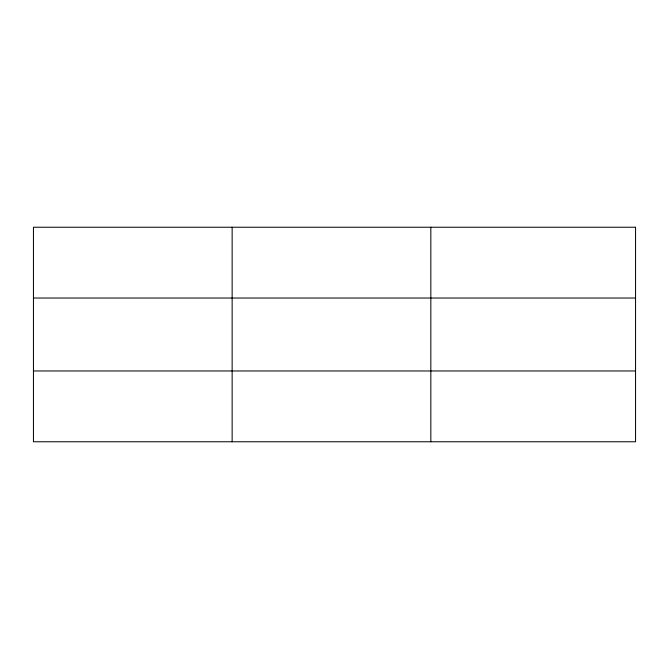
<?xml version="1.0" encoding="UTF-8"?>
<svg xmlns="http://www.w3.org/2000/svg" width="669" height="669" viewBox="0 0 669 669"><rect width="100%" height="100%" fill="white"/><g stroke="black" fill="none" stroke-linecap="round" stroke-linejoin="round"><path stroke-width="1" d="M232.143 441.766L232.143 227.234M430.836 441.766L430.836 227.234M33.45 298.031L635.55 298.031M33.45 370.969L635.55 370.969M635.55 227.234L635.55 441.766L33.45 441.766L33.45 227.234L635.55 227.234"/></g></svg>
